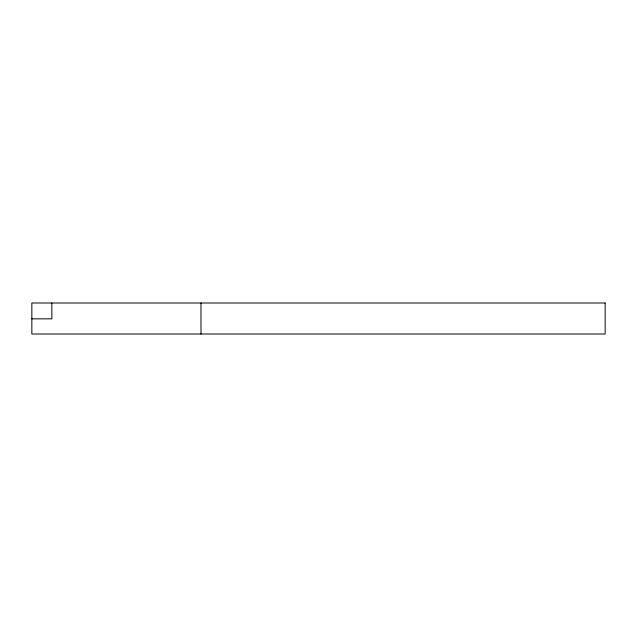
<?xml version="1.0" encoding="UTF-8"?>
<svg xmlns="http://www.w3.org/2000/svg" width="637" height="637" viewBox="0 0 637 637"><rect width="100%" height="100%" fill="white"/><g stroke="black" fill="none" stroke-linecap="round" stroke-linejoin="round"><path stroke-width="0.96" d="M31.85 318.842L51.86 318.842L51.86 302.997M200.989 302.997L200.989 334.003M605.15 302.997L31.85 302.997L31.85 334.003L605.15 334.003L605.15 302.997"/></g></svg>
